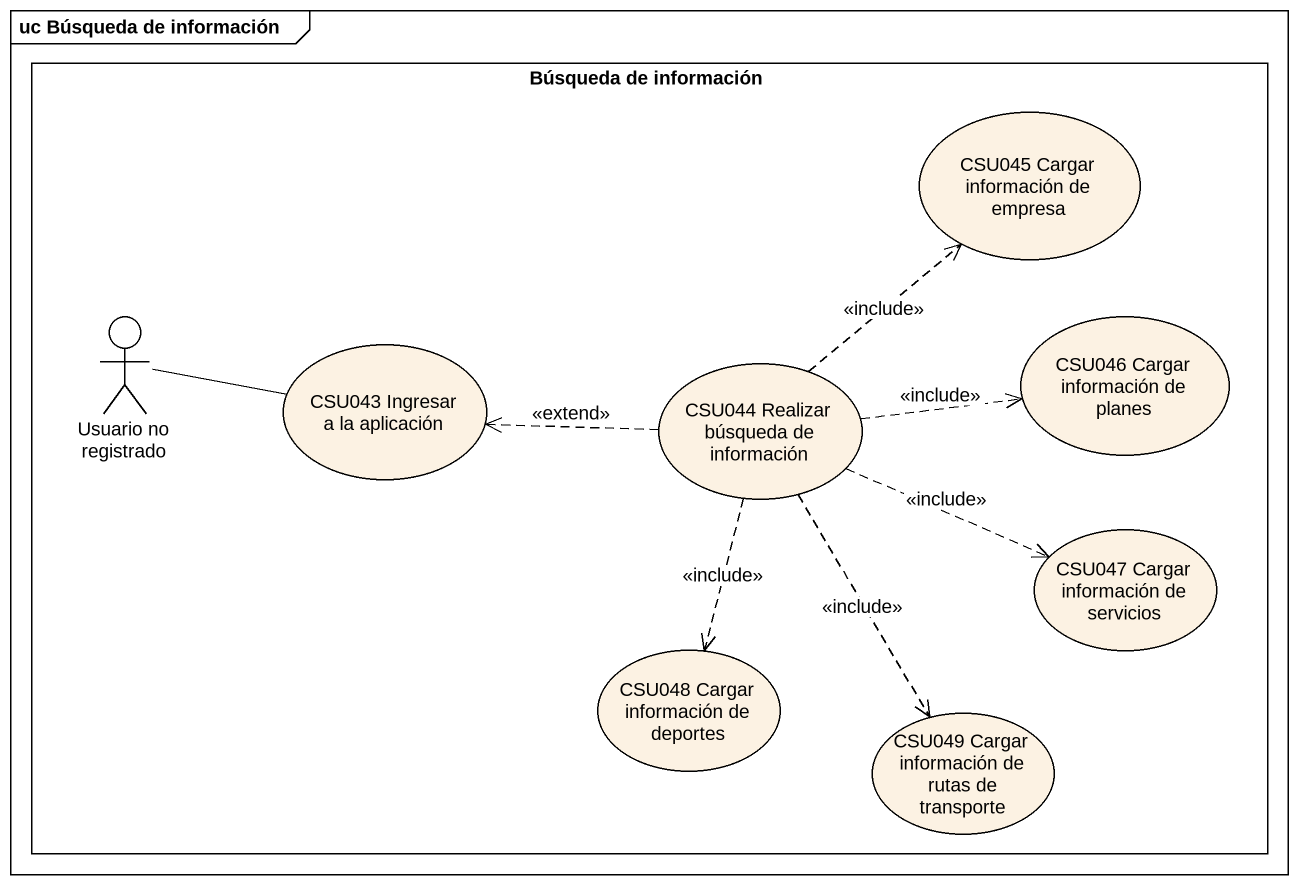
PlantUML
@startuml
mainframe uc Búsqueda de información
rectangle "Búsqueda de información" as Búsqueda_de_información {
  usecase "CSU045 Cargar información de empresa" as CSU045_Cargar_información
  actor "Usuario no registrado" as Usuario_no_registrado
  usecase "CSU043 Ingresar a la aplicación" as CSU043_Ingresar_a_la
  usecase "CSU044 Realizar búsqueda de información" as CSU044_Realizar_búsqueda_de
  usecase "CSU046 Cargar información de planes" as CSU046_Cargar_información
  usecase "CSU047 Cargar información de servicios" as CSU047_Cargar_información
  usecase "CSU048 Cargar información de deportes" as CSU048_Cargar_información
  usecase "CSU049 Cargar información de rutas de transporte" as CSU049_Cargar_información
}
Usuario_no_registrado -right- CSU043_Ingresar_a_la
CSU044_Realizar_búsqueda_de .up.> CSU045_Cargar_información : <<include>>
CSU044_Realizar_búsqueda_de .left.> CSU043_Ingresar_a_la : <<extend>>
CSU044_Realizar_búsqueda_de .right.> CSU046_Cargar_información : <<include>>
CSU044_Realizar_búsqueda_de .right.> CSU047_Cargar_información : <<include>>
CSU044_Realizar_búsqueda_de ..> CSU048_Cargar_información : <<include>>
CSU044_Realizar_búsqueda_de ..> CSU049_Cargar_información : <<include>>
@enduml
